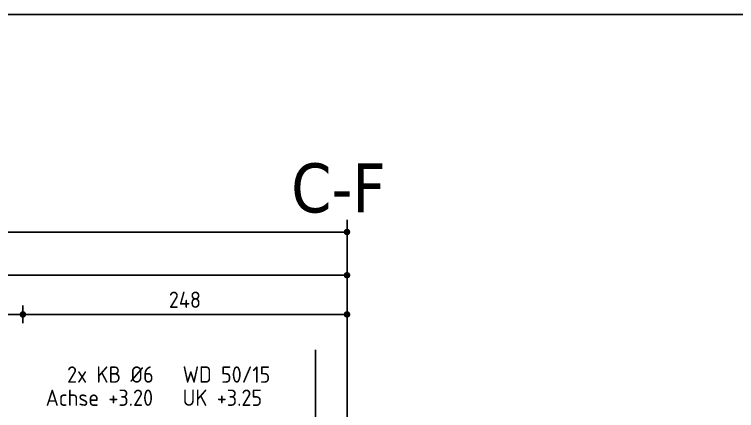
# Model space of a CAD drawing. Extents: x 399 to 532, y -4 to 185.
# Drawn here: x 447.15 to 452.67, y 182.19 to 185.22 of the extents above; entities that cross this region are included whole.
import ezdxf

# ---------------------------------------------------------------- set-up
doc = ezdxf.new("R2010")
doc.units = 0
doc.header["$LTSCALE"] = 0.5
doc.header["$MEASUREMENT"] = 0
doc.header["$PDMODE"] = 2
doc.linetypes.add('AUSGEZOGEN', pattern=[1000.01, 1000, 0.01])
doc.layers.get('0').update_dxf_attribs({"linetype": 'CONTINUOUS'})
doc.layers.get('Defpoints').update_dxf_attribs({"linetype": 'CONTINUOUS'})
for name, color, linetype in [('ACHSEN', 7, 'CONTINUOUS'), ('Decke Lignatur', 21, 'CONTINUOUS'), ('HOLZ-ANS', 21, 'CONTINUOUS'), ('MASSE', 7, 'CONTINUOUS'), ('WD', 7, 'CONTINUOUS')]:
    doc.layers.add(name, color=color, linetype=linetype)
doc.layers.add('ANSICHTSFENSTER', color=7, linetype='CONTINUOUS', plot=False)
doc.styles.add('HELV', font='tahoma.ttf')
doc.styles.add('TXT', font='isocp.shx')
doc.dimstyles.new('DOT_I', dxfattribs={"dimscale": 0.5, "dimtxt": 0.25, "dimasz": 0.25, "dimexe": 0.1, "dimexo": 0.3, "dimgap": 0.1, "dimtad": 1, "dimdec": 3, "dimzin": 3, "dimtxsty": 'TXT', "dimblk": 'DOT', "dimblk1": 'DOT', "dimblk2": 'DOT', "dimsah": 1, "dimcen": 0.1, "dimse1": 1, "dimse2": 1, "dimazin": 0, "dimtfac": 1, "dimtdec": 4, "dimtix": 1, "dimtmove": 2, "dimatfit": 3, "dimldrblk": 'DOT', "dimfxl": 0.7, "dimfxlon": 1, "dimtvp": 1, "dimtolj": 1, "dimtzin": 0, "dimarcsym": 0})

# ---------------------------------------------------------------- blocks, each defined once
blk = doc.blocks.new('DOT')
at = {"layer": 'MASSE', "color": 7, "linetype": 'Continuous'}
for p, q in [((0, 0.54), (0, -0.54)), ((0, 0), (-1, 0))]:
    blk.add_line(p, q, dxfattribs=at)
at = {"layer": 'MASSE', "color": 7, "linetype": 'Continuous', "const_width": 0.2}
blk.add_lwpolyline([(-0.1, 0, 1), (0.1, 0, 1)], format="xyb", close=True, dxfattribs=at)
blk = doc.blocks.new('*D544')
at = {"layer": 'Defpoints', "color": 0, "linetype": 'AUSGEZOGEN', "transparency": 16777216}
for p in [(423.531, 183.228), (423.531, 183.228), (449.691, 183.228)]:
    blk.add_point(p, dxfattribs=at)
at = {"layer": 'MASSE', "color": 0, "linetype": 'AUSGEZOGEN', "lineweight": -2, "transparency": 16777216}
blk.add_line((449.566, 183.228), (423.656, 183.228), dxfattribs=at)
at = {"layer": 'MASSE', "color": 0, "linetype": 'AUSGEZOGEN', "lineweight": -2, "transparency": 16777216, "xscale": 0.125, "yscale": 0.125, "zscale": 0.125, "rotation": 180}
blk.add_blockref('DOT', (423.531, 183.228), dxfattribs=at)
at = {"layer": 'MASSE', "color": 0, "linetype": 'AUSGEZOGEN', "lineweight": -2, "transparency": 16777216, "xscale": 0.125, "yscale": 0.125, "zscale": 0.125}
blk.add_blockref('DOT', (449.691, 183.228), dxfattribs=at)
at = {"layer": 'MASSE', "color": 0, "linetype": 'AUSGEZOGEN', "transparency": 16777216, "insert": (436.611, 183.3405), "char_height": 0.125, "attachment_point": 5, "style": 'TXT'}
blk.add_mtext('\\A1;2616', dxfattribs=at)
blk = doc.blocks.new('*D551')
at = {"layer": 'Defpoints', "color": 0, "linetype": 'AUSGEZOGEN', "transparency": 16777216}
for p in [(446.076, 182.928), (447.211, 182.928), (447.211, 182.928)]:
    blk.add_point(p, dxfattribs=at)
at = {"layer": 'MASSE', "color": 0, "linetype": 'AUSGEZOGEN', "lineweight": -2, "transparency": 16777216}
blk.add_line((446.201, 182.928), (447.086, 182.928), dxfattribs=at)
at = {"layer": 'MASSE', "color": 0, "linetype": 'AUSGEZOGEN', "lineweight": -2, "transparency": 16777216, "xscale": 0.125, "yscale": 0.125, "zscale": 0.125, "rotation": 180}
blk.add_blockref('DOT', (446.076, 182.928), dxfattribs=at)
at = {"layer": 'MASSE', "color": 0, "linetype": 'AUSGEZOGEN', "lineweight": -2, "transparency": 16777216, "xscale": 0.125, "yscale": 0.125, "zscale": 0.125}
blk.add_blockref('DOT', (447.211, 182.928), dxfattribs=at)
at = {"layer": 'MASSE', "color": 0, "linetype": 'AUSGEZOGEN', "transparency": 16777216, "insert": (446.6435, 183.0499), "char_height": 0.125, "attachment_point": 5, "style": 'TXT'}
blk.add_mtext('\\A1;113,5', dxfattribs=at)
blk = doc.blocks.new('*D552')
at = {"layer": 'Defpoints', "color": 0, "linetype": 'AUSGEZOGEN', "transparency": 16777216}
for p in [(447.211, 182.928), (449.691, 182.928), (449.691, 182.928)]:
    blk.add_point(p, dxfattribs=at)
at = {"layer": 'MASSE', "color": 0, "linetype": 'AUSGEZOGEN', "lineweight": -2, "transparency": 16777216}
blk.add_line((447.336, 182.928), (449.566, 182.928), dxfattribs=at)
at = {"layer": 'MASSE', "color": 0, "linetype": 'AUSGEZOGEN', "lineweight": -2, "transparency": 16777216, "xscale": 0.125, "yscale": 0.125, "zscale": 0.125, "rotation": 180}
blk.add_blockref('DOT', (447.211, 182.928), dxfattribs=at)
at = {"layer": 'MASSE', "color": 0, "linetype": 'AUSGEZOGEN', "lineweight": -2, "transparency": 16777216, "xscale": 0.125, "yscale": 0.125, "zscale": 0.125}
blk.add_blockref('DOT', (449.691, 182.928), dxfattribs=at)
at = {"layer": 'MASSE', "color": 0, "linetype": 'AUSGEZOGEN', "transparency": 16777216, "insert": (448.451, 183.0405), "char_height": 0.125, "attachment_point": 5, "style": 'TXT'}
blk.add_mtext('\\A1;248', dxfattribs=at)
blk = doc.blocks.new('*D179')
at = {"layer": 'Defpoints', "color": 0, "linetype": 'AUSGEZOGEN', "transparency": 16777216}
for p in [(19.8, 1.9019), (26.1, 1.9019), (26.1, 1.9019)]:
    blk.add_point(p, dxfattribs=at)
at = {"layer": 'MASSE', "color": 0, "linetype": 'AUSGEZOGEN', "lineweight": -2, "transparency": 16777216}
blk.add_line((19.925, 1.9019), (25.975, 1.9019), dxfattribs=at)
at = {"layer": 'MASSE', "color": 0, "linetype": 'AUSGEZOGEN', "lineweight": -2, "transparency": 16777216, "xscale": 0.125, "yscale": 0.125, "zscale": 0.125, "rotation": 180}
blk.add_blockref('DOT', (19.8, 1.9019), dxfattribs=at)
at = {"layer": 'MASSE', "color": 0, "linetype": 'AUSGEZOGEN', "lineweight": -2, "transparency": 16777216, "xscale": 0.125, "yscale": 0.125, "zscale": 0.125}
blk.add_blockref('DOT', (26.1, 1.9019), dxfattribs=at)
at = {"layer": 'MASSE', "color": 0, "linetype": 'AUSGEZOGEN', "transparency": 16777216, "insert": (22.95, 2.0144), "char_height": 0.125, "attachment_point": 5, "style": 'TXT'}
blk.add_mtext('\\A1;630', dxfattribs=at)
blk = doc.blocks.new('Achsen EG')
at = {"color": 0, "linetype": 'ByBlock', "lineweight": -2}
blk.add_line((26.1, 1.9945), (26.1, -17.3536), dxfattribs=at)
at = {"layer": 'ACHSEN', "color": 6, "linetype": 'AUSGEZOGEN', "style": 'HELV'}
blk.add_text('C-F', height=0.375, dxfattribs=at).set_placement((25.6727, 2.0521))
at = {"layer": 'MASSE', "color": 7, "linetype": 'AUSGEZOGEN'}
dim = blk.add_linear_dim(base=(26.1, 1.9019), p1=(19.8, 1.9019), p2=(26.1, 1.9019), dimstyle='DOT_I', override={"dimdec": 0, "dimlfac": 100}, dxfattribs=at)
dim.commit()
dim.dimension.update_dxf_attribs({"geometry": '*D179', "text_midpoint": (22.95, 2.0144)})

msp = doc.modelspace()

# ---------------------------------------------------------------- linework, layer by layer
at = {"layer": 'ANSICHTSFENSTER', "color": 2, "linetype": 'AUSGEZOGEN'}
msp.add_lwpolyline([(415.629, 143.6732), (484.7996, 143.6732), (484.7996, 185.2232), (415.629, 185.2232)], close=True, dxfattribs=at)
at = {"layer": 'Decke Lignatur'}
msp.add_lwpolyline([(443.391, 182.6567), (443.391, 181.7817), (449.691, 181.7817), (449.691, 182.6567)], dxfattribs=at)
at = {"layer": 'HOLZ-ANS'}
msp.add_lwpolyline([(449.451, 182.6567), (449.451, 181.7817), (449.691, 181.7817), (449.691, 182.6567)], dxfattribs=at)

# ---------------------------------------------------------------- block references
at = {"layer": 'ACHSEN', "color": 140, "linetype": 'AUSGEZOGEN'}
msp.add_blockref('Achsen EG', (423.591, 181.6567), dxfattribs=at)

# ---------------------------------------------------------------- texts
at = {"layer": 'WD', "color": 7, "linetype": 'AUSGEZOGEN', "style": 'TXT'}
for s, p in [('2x KB %%C6', (447.5492, 182.4056)), ('WD 50/15', (448.4336, 182.4056)), ('Achse +3.20', (447.3854, 182.2282)), ('UK +3.25', (448.4336, 182.2282))]:
    msp.add_text(s, height=0.125, dxfattribs=at).set_placement(p)

# ---------------------------------------------------------------- dimensions: what is measured, and where the dimension line sits
at = {"layer": 'MASSE', "color": 7, "linetype": 'AUSGEZOGEN'}
for base, p1, p2, override, picture, middle in [((423.531, 183.228), (449.691, 183.228), (423.531, 183.228), {"dimdec": 0, "dimlfac": 100}, '*D544', (436.611, 183.3405)), ((447.211, 182.928), (446.076, 182.928), (447.211, 182.928), {"dimdec": 1, "dimlfac": 100}, '*D551', (446.6435, 183.0499)), ((449.691, 182.928), (447.211, 182.928), (449.691, 182.928), {"dimdec": 0, "dimlfac": 100}, '*D552', (448.451, 183.0405))]:
    dim = msp.add_linear_dim(base=base, p1=p1, p2=p2, dimstyle='DOT_I', override=override, dxfattribs=at)
    dim.commit()
    dim.dimension.update_dxf_attribs({"geometry": picture, "text_midpoint": middle})

doc.saveas('drawing.dxf')
